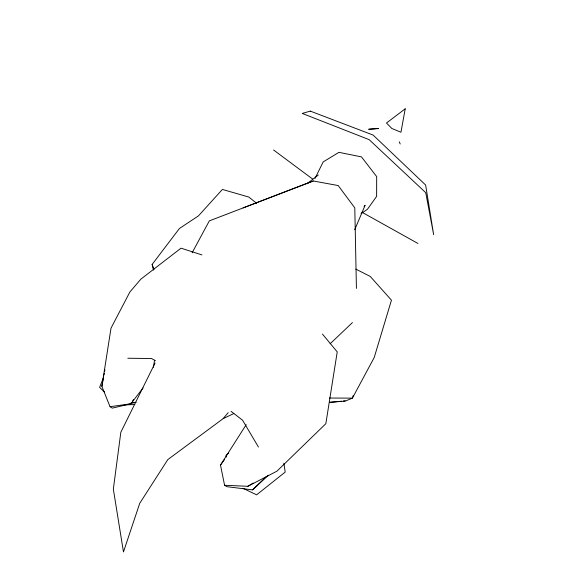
<?xml version="1.0" encoding="UTF-8"?>
<svg xmlns="http://www.w3.org/2000/svg" width="581" height="581" viewBox="0 0 581 581"><rect width="100%" height="100%" fill="white"/><g stroke="black" fill="none" stroke-linecap="round" stroke-linejoin="round"><path stroke-width="0.87" d="M143.071 387.955L130.87 403.766L112.264 408.131L110.056 406.715L101.886 386.38L111.015 328.142L129.912 291.945L140.878 279.127L181.032 248.174L201.941 254.921M153.391 367.337L154.539 360.22M101.886 386.38L103.643 376.786M103.963 375.043L104.282 373.3M104.602 371.557L104.921 369.814M353.219 395.567L352.391 398.145L345.245 401.101L329.55 402.299M315.025 178.382L323.196 161.903L338.941 152.331L361.484 156.892L376.684 176.609L376.619 196.378L367.453 209.276L361.041 213.641M103.621 377.272L99.62 387.36L104.711 392.255M354.73 229.691L365.093 205.282L364.076 206.72M155.054 363.067L120.841 432.22L113.339 489.129L123.462 551.95L139.745 503.284L167.829 459.571L223.148 418.647L233.787 413.57M192.115 252.8L209.327 220.882L313.253 180.981L338.193 185.557L354.795 207.896L356.422 288.401M268.269 475.258L252.546 489.885L226.735 486.653L224.578 485.273L220.497 465.083L246.191 424.667M132.635 400.941L133.637 399.481M220.497 465.083L224.658 459.28M153.486 270.121L152.142 264.406L179.42 228.507L198.441 215.892L222.392 189.435L248.893 197.082L256.577 203.292M223.148 418.647L228.188 412.655M252.546 489.885L265.916 477.008M330.131 343.763L352.427 322.608M228.703 452.998L225.994 455.373L226.329 457.131M307.102 183.741L318.286 174.997M224.578 485.273L247.869 486.297L253.171 483.051M247.869 486.297L276.89 471.198L325.847 423.687L337.227 351.904L322.455 334.068M243.127 207.904L313.253 180.981M131.016 403.127L135.344 402.415M131.03 403.076L136.208 402.27M110.056 406.715L130.87 403.766M329.398 402.422L341.628 401.202M343.371 401.028L345.121 400.854M368.579 129.251L378.471 128.51L369.008 129.229M124.254 404.899L134.836 404.529M329.412 398.029L352.391 398.145L374.222 357.497L391.449 300.174L370.257 276.454L355.804 269.09M127.82 358.245L151.561 358.513L155.476 360.757M243.054 488.316L256.599 494.838L285.191 472.099L283.877 463.202M361.941 212.225L417.971 243.475M273.564 149.978L312.622 179.05M231.056 411.326L242.546 420.194L258.429 447M399.27 141.786L400.215 143.994M152.142 264.406L153.98 269.511M405.211 108.814L400.963 132.236L391.819 128.466L386.481 123.005L405.211 108.814M310.312 111.116L302.236 113.426L369.146 139.643L425.742 192.681L433.651 234.695L425.633 185.034L373.111 135.068L310.312 111.116"/></g></svg>
